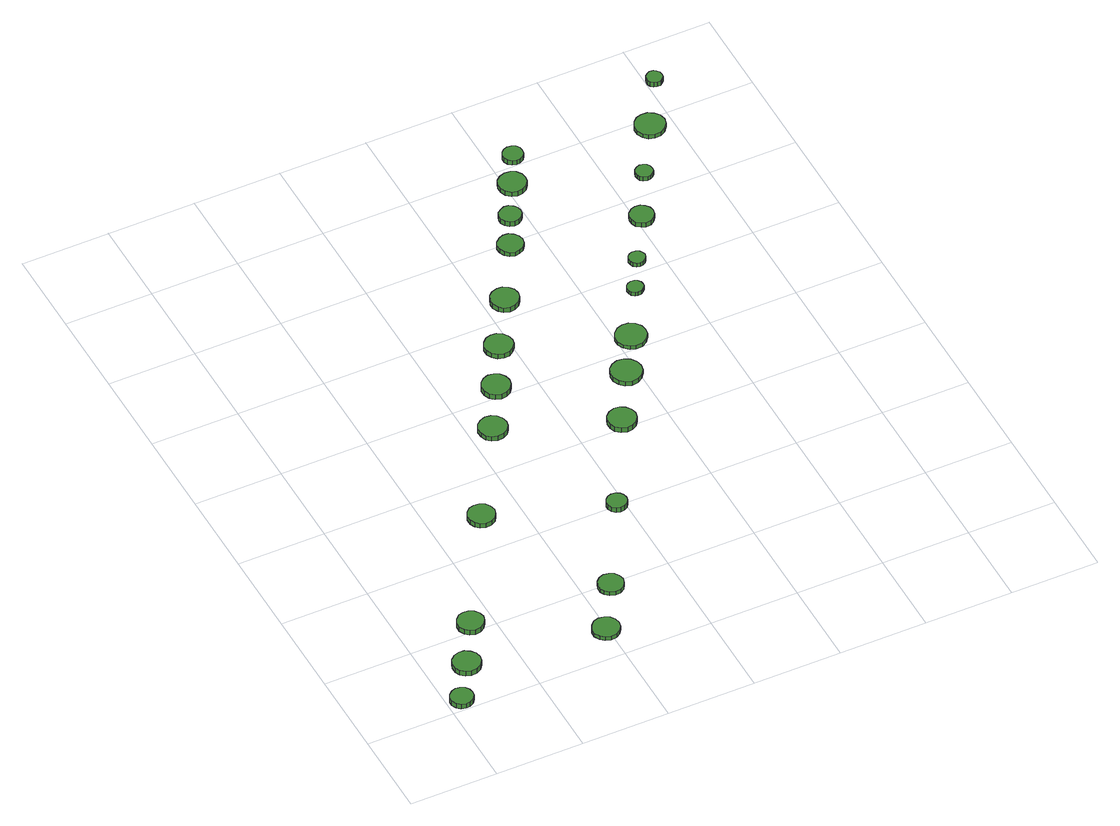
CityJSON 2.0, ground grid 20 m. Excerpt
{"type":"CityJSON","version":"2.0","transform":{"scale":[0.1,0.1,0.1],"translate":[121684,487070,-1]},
"CityObjects":{
"tree1":{"type":"SolitaryVegetationObject","attributes":{"function":"something"},"geometry":[{"type":"MultiSurface","lod":"1","boundaries":[[[0,1,2,3,4,5,6,7,8,9,10,11,12,13,14]],[[15,16,17,18,19,20,21,22,23,24,25,26,27,28,29]],[[0,29,28,1]],[[1,28,27,2]],[[2,27,26,3]],[[3,26,25,4]],[[4,25,24,5]],[[5,24,23,6]],[[6,23,22,7]],[[7,22,21,8]],[[8,21,20,9]],[[9,20,19,10]],[[10,19,18,11]],[[11,18,17,12]],[[12,17,16,13]],[[13,16,15,14]],[[14,15,29,0]]]}]},
"tree2":{"type":"SolitaryVegetationObject","attributes":{"function":"something"},"geometry":[{"type":"MultiSurface","lod":"1","boundaries":[[[30,31,32,33,34,35,36,37,38,39,40,41,42,43,44]],[[45,46,47,48,49,50,51,52,53,54,55,56,57,58,59]],[[30,59,58,31]],[[31,58,57,32]],[[32,57,56,33]],[[33,56,55,34]],[[34,55,54,35]],[[35,54,53,36]],[[36,53,52,37]],[[37,52,51,38]],[[38,51,50,39]],[[39,50,49,40]],[[40,49,48,41]],[[41,48,47,42]],[[42,47,46,43]],[[43,46,45,44]],[[44,45,59,30]]]}]},
"tree3":{"type":"SolitaryVegetationObject","attributes":{"function":"something"},"geometry":[{"type":"MultiSurface","lod":"1","boundaries":[[[60,61,62,63,64,65,66,67,68,69,70,71,72,73,74]],[[75,76,77,78,79,80,81,82,83,84,85,86,87,88,89]],[[60,89,88,61]],[[61,88,87,62]],[[62,87,86,63]],[[63,86,85,64]],[[64,85,84,65]],[[65,84,83,66]],[[66,83,82,67]],[[67,82,81,68]],[[68,81,80,69]],[[69,80,79,70]],[[70,79,78,71]],[[71,78,77,72]],[[72,77,76,73]],[[73,76,75,74]],[[74,75,89,60]]]}]},
"tree4":{"type":"SolitaryVegetationObject","attributes":{"function":"something"},"geometry":[{"type":"MultiSurface","lod":"1","boundaries":[[[90,91,92,93,94,95,96,97,98,99,100,101,102,103,104]],[[105,106,107,108,109,110,111,112,113,114,115,116,117,118,119]],[[90,119,118,91]],[[91,118,117,92]],[[92,117,116,93]],[[93,116,115,94]],[[94,115,114,95]],[[95,114,113,96]],[[96,113,112,97]],[[97,112,111,98]],[[98,111,110,99]],[[99,110,109,100]],[[100,109,108,101]],[[101,108,107,102]],[[102,107,106,103]],[[103,106,105,104]],[[104,105,119,90]]]}]},
"tree5":{"type":"SolitaryVegetationObject","attributes":{"function":"something"},"geometry":[{"type":"MultiSurface","lod":"1","boundaries":[[[120,121,122,123,124,125,126,127,128,129,130,131,132,133,134]],[[135,136,137,138,139,140,141,142,143,144,145,146,147,148,149]],[[120,149,148,121]],[[121,148,147,122]],[[122,147,146,123]],[[123,146,145,124]],[[124,145,144,125]],[[125,144,143,126]],[[126,143,142,127]],[[127,142,141,128]],[[128,141,140,129]],[[129,140,139,130]],[[130,139,138,131]],[[131,138,137,132]],[[132,137,136,133]],[[133,136,135,134]],[[134,135,149,120]]]}]},
"tree6":{"type":"SolitaryVegetationObject","attributes":{"function":"something"},"geometry":[{"type":"MultiSurface","lod":"1","boundaries":[[[150,151,152,153,154,155,156,157,158,159,160,161,162,163,164]],[[165,166,167,168,169,170,171,172,173,174,175,176,177,178,179]],[[150,179,178,151]],[[151,178,177,152]],[[152,177,176,153]],[[153,176,175,154]],[[154,175,174,155]],[[155,174,173,156]],[[156,173,172,157]],[[157,172,171,158]],[[158,171,170,159]],[[159,170,169,160]],[[160,169,168,161]],[[161,168,167,162]],[[162,167,166,163]],[[163,166,165,164]],[[164,165,179,150]]]}]},
"tree7":{"type":"SolitaryVegetationObject","attributes":{"function":"something"},"geometry":[{"type":"MultiSurface","lod":"1","boundaries":[[[180,181,182,183,184,185,186,187,188,189,190,191,192,193,194]],[[195,196,197,198,199,200,201,202,203,204,205,206,207,208,209]],[[180,209,208,181]],[[181,208,207,182]],[[182,207,206,183]],[[183,206,205,184]],[[184,205,204,185]],[[185,204,203,186]],[[186,203,202,187]],[[187,202,201,188]],[[188,201,200,189]],[[189,200,199,190]],[[190,199,198,191]],[[191,198,197,192]],[[192,197,196,193]],[[193,196,195,194]],[[194,195,209,180]]]}]},
"tree8":{"type":"SolitaryVegetationObject","attributes":{"function":"something"},"geometry":[{"type":"MultiSurface","lod":"1","boundaries":[[[210,211,212,213,214,215,216,217,218,219,220,221,222,223,224]],[[225,226,227,228,229,230,231,232,233,234,235,236,237,238,239]],[[210,239,238,211]],[[211,238,237,212]],[[212,237,236,213]],[[213,236,235,214]],[[214,235,234,215]],[[215,234,233,216]],[[216,233,232,217]],[[217,232,231,218]],[[218,231,230,219]],[[219,230,229,220]],[[220,229,228,221]],[[221,228,227,222]],[[222,227,226,223]],[[223,226,225,224]],[[224,225,239,210]]]}]},
"tree9":{"type":"SolitaryVegetationObject","attributes":{"function":"something"},"geometry":[{"type":"MultiSurface","lod":"1","boundaries":[[[240,241,242,243,244,245,246,247,248,249,250,251,252,253,254]],[[255,256,257,258,259,260,261,262,263,264,265,266,267,268,269]],[[240,269,268,241]],[[241,268,267,242]],[[242,267,266,243]],[[243,266,265,244]],[[244,265,264,245]],[[245,264,263,246]],[[246,263,262,247]],[[247,262,261,248]],[[248,261,260,249]],[[249,260,259,250]],[[250,259,258,251]],[[251,258,257,252]],[[252,257,256,253]],[[253,256,255,254]],[[254,255,269,240]]]}]},
"tree10":{"type":"SolitaryVegetationObject","attributes":{"function":"something"},"geometry":[{"type":"MultiSurface","lod":"1","boundaries":[[[270,271,272,273,274,275,276,277,278,279,280,281,282,283,284]],[[285,286,287,288,289,290,291,292,293,294,295,296,297,298,299]],[[270,299,298,271]],[[271,298,297,272]],[[272,297,296,273]],[[273,296,295,274]],[[274,295,294,275]],[[275,294,293,276]],[[276,293,292,277]],[[277,292,291,278]],[[278,291,290,279]],[[279,290,289,280]],[[280,289,288,281]],[[281,288,287,282]],[[282,287,286,283]],[[283,286,285,284]],[[284,285,299,270]]]}]},
"tree11":{"type":"SolitaryVegetationObject","attributes":{"function":"something"},"geometry":[{"type":"MultiSurface","lod":"1","boundaries":[[[300,301,302,303,304,305,306,307,308,309,310,311,312,313,314]],[[315,316,317,318,319,320,321,322,323,324,325,326,327,328,329]],[[300,329,328,301]],[[301,328,327,302]],[[302,327,326,303]],[[303,326,325,304]],[[304,325,324,305]],[[305,324,323,306]],[[306,323,322,307]],[[307,322,321,308]],[[308,321,320,309]],[[309,320,319,310]],[[310,319,318,311]],[[311,318,317,312]],[[312,317,316,313]],[[313,316,315,314]],[[314,315,329,300]]]}]},
"tree12":{"type":"SolitaryVegetationObject","attributes":{"function":"something"},"geometry":[{"type":"MultiSurface","lod":"1","boundaries":[[[330,331,332,333,334,335,336,337,338,339,340,341,342,343,344]],[[345,346,347,348,349,350,351,352,353,354,355,356,357,358,359]],[[330,359,358,331]],[[331,358,357,332]],[[332,357,356,333]],[[333,356,355,334]],[[334,355,354,335]],[[335,354,353,336]],[[336,353,352,337]],[[337,352,351,338]],[[338,351,350,339]],[[339,350,349,340]],[[340,349,348,341]],[[341,348,347,342]],[[342,347,346,343]],[[343,346,345,344]],[[344,345,359,330]]]}]},
"tree13":{"type":"SolitaryVegetationObject","attributes":{"function":"something"},"geometry":[{"type":"MultiSurface","lod":"1","boundaries":[[[360,361,362,363,364,365,366,367,368,369,370,371,372,373,374]],[[375,376,377,378,379,380,381,382,383,384,385,386,387,388,389]],[[360,389,388,361]],[[361,388,387,362]],[[362,387,386,363]],[[363,386,385,364]],[[364,385,384,365]],[[365,384,383,366]],[[366,383,382,367]],[[367,382,381,368]],[[368,381,380,369]],[[369,380,379,370]],[[370,379,378,371]],[[371,378,377,372]],[[372,377,376,373]],[[373,376,375,374]],[[374,375,389,360]]]}]},
"tree14":{"type":"SolitaryVegetationObject","attributes":{"function":"something"},"geometry":[{"type":"MultiSurface","lod":"1","boundaries":[[[390,391,392,393,394,395,396,397,398,399,400,401,402,403,404]],[[405,406,407,408,409,410,411,412,413,414,415,416,417,418,419]],[[390,419,418,391]],[[391,418,417,392]],[[392,417,416,393]],[[393,416,415,394]],[[394,415,414,395]],[[395,414,413,396]],[[396,413,412,397]],[[397,412,411,398]],[[398,411,410,399]],[[399,410,409,400]],[[400,409,408,401]],[[401,408,407,402]],[[402,407,406,403]],[[403,406,405,404]],[[404,405,419,390]]]}]},
"tree15":{"type":"SolitaryVegetationObject","attributes":{"function":"something"},"geometry":[{"type":"MultiSurface","lod":"1","boundaries":[[[420,421,422,423,424,425,426,427,428,429,430,431,432,433,434]],[[435,436,437,438,439,440,441,442,443,444,445,446,447,448,449]],[[420,449,448,421]],[[421,448,447,422]],[[422,447,446,423]],[[423,446,445,424]],[[424,445,444,425]],[[425,444,443,426]],[[426,443,442,427]],[[427,442,441,428]],[[428,441,440,429]],[[429,440,439,430]],[[430,439,438,431]],[[431,438,437,432]],[[432,437,436,433]],[[433,436,435,434]],[[434,435,449,420]]]}]},
"tree16":{"type":"SolitaryVegetationObject","attributes":{"function":"something"},"geometry":[{"type":"MultiSurface","lod":"1","boundaries":[[[450,451,452,453,454,455,456,457,458,459,460,461,462,463,464]],[[465,466,467,468,469,470,471,472,473,474,475,476,477,478,479]],[[450,479,478,451]],[[451,478,477,452]],[[452,477,476,453]],[[453,476,475,454]],[[454,475,474,455]],[[455,474,473,456]],[[456,473,472,457]],[[457,472,471,458]],[[458,471,470,459]],[[459,470,469,460]],[[460,469,468,461]],[[461,468,467,462]],[[462,467,466,463]],[[463,466,465,464]],[[464,465,479,450]]]}]},
"tree17":{"type":"SolitaryVegetationObject","attributes":{"function":"something"},"geometry":[{"type":"MultiSurface","lod":"1","boundaries":[[[480,481,482,483,484,485,486,487,488,489,490,491,492,493,494]],[[495,496,497,498,499,500,501,502,503,504,505,506,507,508,509]],[[480,509,508,481]],[[481,508,507,482]],[[482,507,506,483]],[[483,506,505,484]],[[484,505,504,485]],[[485,504,503,486]],[[486,503,502,487]],[[487,502,501,488]],[[488,501,500,489]],[[489,500,499,490]],[[490,499,498,491]],[[491,498,497,492]],[[492,497,496,493]],[[493,496,495,494]],[[494,495,509,480]]]}]},
"tree18":{"type":"SolitaryVegetationObject","attributes":{"function":"something"},"geometry":[{"type":"MultiSurface","lod":"1","boundaries":[[[510,511,512,513,514,515,516,517,518,519,520,521,522,523,524]],[[525,526,527,528,529,530,531,532,533,534,535,536,537,538,539]],[[510,539,538,511]],[[511,538,537,512]],[[512,537,536,513]],[[513,536,535,514]],[[514,535,534,515]],[[515,534,533,516]],[[516,533,532,517]],[[517,532,531,518]],[[518,531,530,519]],[[519,530,529,520]],[[520,529,528,521]],[[521,528,527,522]],[[522,527,526,523]],[[523,526,525,524]],[[524,525,539,510]]]}]},
"tree19":{"type":"SolitaryVegetationObject","attributes":{"function":"something"},"geometry":[{"type":"MultiSurface","lod":"1","boundaries":[[[540,541,542,543,544,545,546,547,548,549,550,551,552,553,554]],[[555,556,557,558,559,560,561,562,563,564,565,566,567,568,569]],[[540,569,568,541]],[[541,568,567,542]],[[542,567,566,543]],[[543,566,565,544]],[[544,565,564,545]],[[545,564,563,546]],[[546,563,562,547]],[[547,562,561,548]],[[548,561,560,549]],[[549,560,559,550]],[[550,559,558,551]],[[551,558,557,552]],[[552,557,556,553]],[[553,556,555,554]],[[554,555,569,540]]]}]},
"tree20":{"type":"SolitaryVegetationObject","attributes":{"function":"something"},"geometry":[{"type":"MultiSurface","lod":"1","boundaries":[[[570,571,572,573,574,575,576,577,578,579,580,581,582,583,584]],[[585,586,587,588,589,590,591,592,593,594,595,596,597,598,599]],[[570,599,598,571]],[[571,598,597,572]],[[572,597,596,573]],[[573,596,595,574]],[[574,595,594,575]],[[575,594,593,576]],[[576,593,592,577]],[[577,592,591,578]],[[578,591,590,579]],[[579,590,589,580]],[[580,589,588,581]],[[581,588,587,582]],[[582,587,586,583]],[[583,586,585,584]],[[584,585,599,570]]]}]},
"tree21":{"type":"SolitaryVegetationObject","attributes":{"function":"something"},"geometry":[{"type":"MultiSurface","lod":"1","boundaries":[[[600,601,602,603,604,605,606,607,608,609,610,611,612,613,614]],[[615,616,617,618,619,620,621,622,623,624,625,626,627,628,629]],[[600,629,628,601]],[[601,628,627,602]],[[602,627,626,603]],[[603,626,625,604]],[[604,625,624,605]],[[605,624,623,606]],[[606,623,622,607]],[[607,622,621,608]],[[608,621,620,609]],[[609,620,619,610]],[[610,619,618,611]],[[611,618,617,612]],[[612,617,616,613]],[[613,616,615,614]],[[614,615,629,600]]]}]},
"tree22":{"type":"SolitaryVegetationObject","attributes":{"function":"something"},"geometry":[{"type":"MultiSurface","lod":"1","boundaries":[[[630,631,632,633,634,635,636,637,638,639,640,641,642,643,644]],[[645,646,647,648,649,650,651,652,653,654,655,656,657,658,659]],[[630,659,658,631]],[[631,658,657,632]],[[632,657,656,633]],[[633,656,655,634]],[[634,655,654,635]],[[635,654,653,636]],[[636,653,652,637]],[[637,652,651,638]],[[638,651,650,639]],[[639,650,649,640]],[[640,649,648,641]],[[641,648,647,642]],[[642,647,646,643]],[[643,646,645,644]],[[644,645,659,630]]]}]},
"tree23":{"type":"SolitaryVegetationObject","attributes":{"function":"something"},"geometry":[{"type":"MultiSurface","lod":"1","boundaries":[[[660,661,662,663,664,665,666,667,668,669,670,671,672,673,674]],[[675,676,677,678,679,680,681,682,683,684,685,686,687,688,689]],[[660,689,688,661]],[[661,688,687,662]],[[662,687,686,663]],[[663,686,685,664]],[[664,685,684,665]],[[665,684,683,666]],[[666,683,682,667]],[[667,682,681,668]],[[668,681,680,669]],[[669,680,679,670]],[[670,679,678,671]],[[671,678,677,672]],[[672,677,676,673]],[[673,676,675,674]],[[674,675,689,660]]]}]},
"tree24":{"type":"SolitaryVegetationObject","attributes":{"function":"something"},"geometry":[{"type":"MultiSurface","lod":"1","boundaries":[[[690,691,692,693,694,695,696,697,698,699,700,701,702,703,704]],[[705,706,707,708,709,710,711,712,713,714,715,716,717,718,719]],[[690,719,718,691]],[[691,718,717,692]],[[692,717,716,693]],[[693,716,715,694]],[[694,715,714,695]],[[695,714,713,696]],[[696,713,712,697]],[[697,712,711,698]],[[698,711,710,699]],[[699,710,709,700]],[[700,709,708,701]],[[701,708,707,702]],[[702,707,706,703]],[[703,706,705,704]],[[704,705,719,690]]]}]}
},
"vertices":[
[58,26,20],[56,37,20],[50,45,20],[40,50,20],[30,52,20],[20,48,20],[12,41,20],[7,31,20],[7,21,20],[12,11,20],[20,4,20],[30,1,20],[40,2,20],[50,7,20],[56,16,20],[56,16,7],[50,7,7],[40,2,7],[30,1,7],[20,4,7],[12,11,7],[7,21,7],[7,31,7],[12,41,7],[20,48,7],[30,52,7],[40,50,7],[50,45,7],[56,37,7],[58,26,7],
[120,115,19],[117,128,19],[109,138,19],[98,145,19],[85,146,19],[73,142,19],[63,133,19],[58,121,19],[58,108,19],[63,96,19],[73,88,19],[85,84,19],[98,85,19],[109,91,19],[117,102,19],[117,102,6],[109,91,6],[98,85,6],[85,84,6],[73,88,6],[63,96,6],[58,108,6],[58,121,6],[63,133,6],[73,142,6],[85,146,6],[98,145,6],[109,138,6],[117,128,6],[120,115,6],
[180,219,19],[177,231,19],[170,241,19],[159,247,19],[147,248,19],[135,245,19],[126,236,19],[121,225,19],[121,213,19],[126,201,19],[135,193,19],[147,189,19],[159,191,19],[170,197,19],[177,207,19],[177,207,6],[170,197,6],[159,191,6],[147,189,6],[135,193,6],[126,201,6],[121,213,6],[121,225,6],[126,236,6],[135,245,6],[147,248,6],[159,247,6],[170,241,6],[177,231,6],[180,219,6],
[426,79,15],[423,92,15],[416,102,15],[405,108,15],[392,110,15],[380,106,15],[371,97,15],[365,86,15],[365,73,15],[371,61,15],[380,53,15],[392,49,15],[405,50,15],[416,57,15],[423,67,15],[423,67,5],[416,57,5],[405,50,5],[392,49,5],[380,53,5],[371,61,5],[365,73,5],[365,86,5],[371,97,5],[380,106,5],[392,110,5],[405,108,5],[416,102,5],[423,92,5],[426,79,5],
[342,490,22],[339,503,22],[332,513,22],[321,519,22],[308,520,22],[296,517,22],[287,508,22],[282,497,22],[282,484,22],[287,473,22],[296,464,22],[308,460,22],[321,462,22],[332,468,22],[339,478,22],[339,478,10],[332,468,10],[321,462,10],[308,460,10],[296,464,10],[287,473,10],[282,484,10],[282,497,10],[287,508,10],[296,517,10],[308,520,10],[321,519,10],[332,513,10],[339,503,10],[342,490,10],
[492,192,15],[489,204,15],[482,214,15],[472,219,15],[460,221,15],[449,217,15],[440,209,15],[435,198,15],[435,186,15],[440,176,15],[449,168,15],[460,164,15],[472,165,15],[482,171,15],[489,181,15],[489,181,5],[482,171,5],[472,165,5],[460,164,5],[449,168,5],[440,176,5],[435,186,5],[435,198,5],[440,209,5],[449,217,5],[460,221,5],[472,219,5],[482,214,5],[489,204,5],[492,192,5],
[481,711,24],[478,724,24],[470,735,24],[459,741,24],[446,743,24],[433,738,24],[423,730,24],[418,718,24],[418,704,24],[423,692,24],[433,683,24],[446,679,24],[459,681,24],[470,687,24],[478,698,24],[478,698,12],[470,687,12],[459,681,12],[446,679,12],[433,683,12],[423,692,12],[418,704,12],[418,718,12],[423,730,12],[433,738,12],[446,743,12],[459,741,12],[470,735,12],[478,724,12],[481,711,12],
[603,397,24],[601,407,24],[596,414,24],[588,419,24],[578,420,24],[569,417,24],[562,411,24],[558,402,24],[558,393,24],[562,384,24],[569,378,24],[578,375,24],[588,376,24],[596,381,24],[601,388,24],[601,388,11],[596,381,11],[588,376,11],[578,375,11],[569,378,11],[562,384,11],[558,393,11],[558,402,11],[562,411,11],[569,417,11],[578,420,11],[588,419,11],[596,414,11],[601,407,11],[603,397,11],
[545,824,19],[542,837,19],[534,848,19],[523,854,19],[510,856,19],[497,851,19],[488,843,19],[482,831,19],[482,817,19],[488,805,19],[497,796,19],[510,792,19],[523,794,19],[534,800,19],[542,811,19],[542,811,6],[534,800,6],[523,794,6],[510,792,6],[497,796,6],[488,805,6],[482,817,6],[482,831,6],[488,843,6],[497,851,6],[510,856,6],[523,854,6],[534,848,6],[542,837,6],[545,824,6],
[605,930,17],[602,943,17],[594,954,17],[583,961,17],[570,962,17],[557,958,17],[548,949,17],[542,937,17],[542,924,17],[548,912,17],[557,903,17],[570,899,17],[583,900,17],[594,907,17],[602,917,17],[602,917,5],[594,907,5],[583,900,5],[570,899,5],[557,903,5],[548,912,5],[542,924,5],[542,937,5],[548,949,5],[557,958,5],[570,962,5],[583,961,5],[594,954,5],[602,943,5],[605,930,5],
[733,614,24],[730,626,24],[722,637,24],[711,644,24],[698,645,24],[685,641,24],[675,632,24],[670,620,24],[670,607,24],[675,595,24],[685,586,24],[698,582,24],[711,583,24],[722,590,24],[730,601,24],[730,601,11],[722,590,11],[711,583,11],[698,582,11],[685,586,11],[675,595,11],[670,607,11],[670,620,11],[675,632,11],[685,641,11],[698,645,11],[711,644,11],[722,637,11],[730,626,11],[733,614,11],
[678,1048,18],[675,1061,18],[667,1071,18],[656,1078,18],[643,1079,18],[630,1075,18],[621,1067,18],[615,1054,18],[615,1041,18],[621,1029,18],[630,1020,18],[643,1016,18],[656,1018,18],[667,1024,18],[675,1035,18],[675,1035,5],[667,1024,5],[656,1018,5],[643,1016,5],[630,1020,5],[621,1029,5],[615,1041,5],[615,1054,5],[621,1067,5],[630,1075,5],[643,1079,5],[656,1078,5],[667,1071,5],[675,1061,5],[678,1048,5],
[810,741,17],[807,755,17],[798,767,17],[786,774,17],[771,776,17],[757,771,17],[747,762,17],[741,748,17],[741,734,17],[747,721,17],[757,711,17],[771,706,17],[786,708,17],[798,715,17],[807,727,17],[807,727,6],[798,715,6],[786,708,6],[771,706,6],[757,711,6],[747,721,6],[741,734,6],[741,748,6],[747,762,6],[757,771,6],[771,776,6],[786,774,6],[798,767,6],[807,755,6],[810,741,6],
[867,833,16],[864,847,16],[855,859,16],[843,866,16],[828,867,16],[815,863,16],[804,853,16],[798,840,16],[798,826,16],[804,813,16],[815,803,16],[828,799,16],[843,800,16],[855,807,16],[864,819,16],[864,819,6],[855,807,6],[843,800,6],[828,799,6],[815,803,6],[804,813,6],[798,826,6],[798,840,6],[804,853,6],[815,863,6],[828,867,6],[843,866,6],[855,859,6],[864,847,6],[867,833,6],
[759,1189,16],[756,1200,16],[749,1210,16],[739,1216,16],[727,1217,16],[716,1213,16],[707,1205,16],[702,1195,16],[702,1183,16],[707,1172,16],[716,1164,16],[727,1160,16],[739,1162,16],[749,1167,16],[756,1177,16],[756,1177,5],[749,1167,5],[739,1162,5],[727,1160,5],[716,1164,5],[707,1172,5],[702,1183,5],[702,1195,5],[707,1205,5],[716,1213,5],[727,1217,5],[739,1216,5],[749,1210,5],[756,1200,5],[759,1189,5],
[793,1265,18],[791,1275,18],[785,1283,18],[776,1289,18],[766,1290,18],[756,1286,18],[748,1280,18],[744,1270,18],[744,1260,18],[748,1251,18],[756,1244,18],[766,1241,18],[776,1242,18],[785,1247,18],[791,1255,18],[791,1255,5],[785,1247,5],[776,1242,5],[766,1241,5],[756,1244,5],[748,1251,5],[744,1260,5],[744,1270,5],[748,1280,5],[756,1286,5],[766,1290,5],[776,1289,5],[785,1283,5],[791,1275,5],[793,1265,5],
[923,957,16],[922,964,16],[917,971,16],[911,974,16],[903,975,16],[896,973,16],[890,968,16],[887,961,16],[887,953,16],[890,946,16],[896,941,16],[903,939,16],[911,940,16],[917,944,16],[922,950,16],[922,950,6],[917,944,6],[911,940,6],[903,939,6],[896,941,6],[890,946,6],[887,953,6],[887,961,6],[890,968,6],[896,973,6],[903,975,6],[911,974,6],[917,971,6],[922,964,6],[923,957,6],
[846,1349,17],[844,1362,17],[836,1373,17],[825,1379,17],[812,1380,17],[800,1376,17],[790,1368,17],[785,1356,17],[785,1343,17],[790,1331,17],[800,1322,17],[812,1318,17],[825,1320,17],[836,1326,17],[844,1337,17],[844,1337,5],[836,1326,5],[825,1320,5],[812,1318,5],[800,1322,5],[790,1331,5],[785,1343,5],[785,1356,5],[790,1368,5],[800,1376,5],[812,1380,5],[825,1379,5],[836,1373,5],[844,1362,5],[846,1349,5],
[966,1034,16],[964,1041,16],[960,1047,16],[953,1051,16],[945,1052,16],[938,1050,16],[932,1045,16],[929,1037,16],[929,1030,16],[932,1023,16],[938,1017,16],[945,1015,16],[953,1016,16],[960,1020,16],[964,1026,16],[964,1026,5],[960,1020,5],[953,1016,5],[945,1015,5],[938,1017,5],[932,1023,5],[929,1030,5],[929,1037,5],[932,1045,5],[938,1050,5],[945,1052,5],[953,1051,5],[960,1047,5],[964,1041,5],[966,1034,5],
[877,1425,17],[875,1434,17],[870,1442,17],[861,1446,17],[852,1447,17],[843,1444,17],[836,1438,17],[832,1429,17],[832,1420,17],[836,1411,17],[843,1405,17],[852,1402,17],[861,1403,17],[870,1408,17],[875,1416,17],[875,1416,5],[870,1408,5],[861,1403,5],[852,1402,5],[843,1405,5],[836,1411,5],[832,1420,5],[832,1429,5],[836,1438,5],[843,1444,5],[852,1447,5],[861,1446,5],[870,1442,5],[875,1434,5],[877,1425,5],
[1040,1142,17],[1038,1153,17],[1031,1162,17],[1022,1168,17],[1010,1169,17],[1000,1166,17],[991,1158,17],[987,1148,17],[987,1137,17],[991,1126,17],[1000,1119,17],[1010,1115,17],[1022,1116,17],[1031,1122,17],[1038,1131,17],[1038,1131,5],[1031,1122,5],[1022,1116,5],[1010,1115,5],[1000,1119,5],[991,1126,5],[987,1137,5],[987,1148,5],[991,1158,5],[1000,1166,5],[1010,1169,5],[1022,1168,5],[1031,1162,5],[1038,1153,5],[1040,1142,5],
[1095,1256,16],[1094,1264,16],[1089,1271,16],[1082,1275,16],[1074,1276,16],[1066,1273,16],[1060,1268,16],[1057,1260,16],[1057,1252,16],[1060,1245,16],[1066,1240,16],[1074,1237,16],[1082,1238,16],[1089,1242,16],[1094,1248,16],[1094,1248,5],[1089,1242,5],[1082,1238,5],[1074,1237,5],[1066,1240,5],[1060,1245,5],[1057,1252,5],[1057,1260,5],[1060,1268,5],[1066,1273,5],[1074,1276,5],[1082,1275,5],[1089,1271,5],[1094,1264,5],[1095,1256,5],
[1183,1375,17],[1180,1389,17],[1171,1400,17],[1159,1407,17],[1145,1408,17],[1132,1404,17],[1122,1395,17],[1116,1382,17],[1116,1368,17],[1122,1355,17],[1132,1346,17],[1145,1342,17],[1159,1343,17],[1171,1350,17],[1180,1361,17],[1180,1361,6],[1171,1350,6],[1159,1343,6],[1145,1342,6],[1132,1346,6],[1122,1355,6],[1116,1368,6],[1116,1382,6],[1122,1395,6],[1132,1404,6],[1145,1408,6],[1159,1407,6],[1171,1400,6],[1180,1389,6],[1183,1375,6],
[1237,1495,19],[1236,1502,19],[1231,1508,19],[1225,1512,19],[1217,1513,19],[1210,1510,19],[1205,1505,19],[1202,1498,19],[1202,1491,19],[1205,1484,19],[1210,1479,19],[1217,1477,19],[1225,1477,19],[1231,1481,19],[1236,1487,19],[1236,1487,6],[1231,1481,6],[1225,1477,6],[1217,1477,6],[1210,1479,6],[1205,1484,6],[1202,1491,6],[1202,1498,6],[1205,1505,6],[1210,1510,6],[1217,1513,6],[1225,1512,6],[1231,1508,6],[1236,1502,6],[1237,1495,6]
]}
